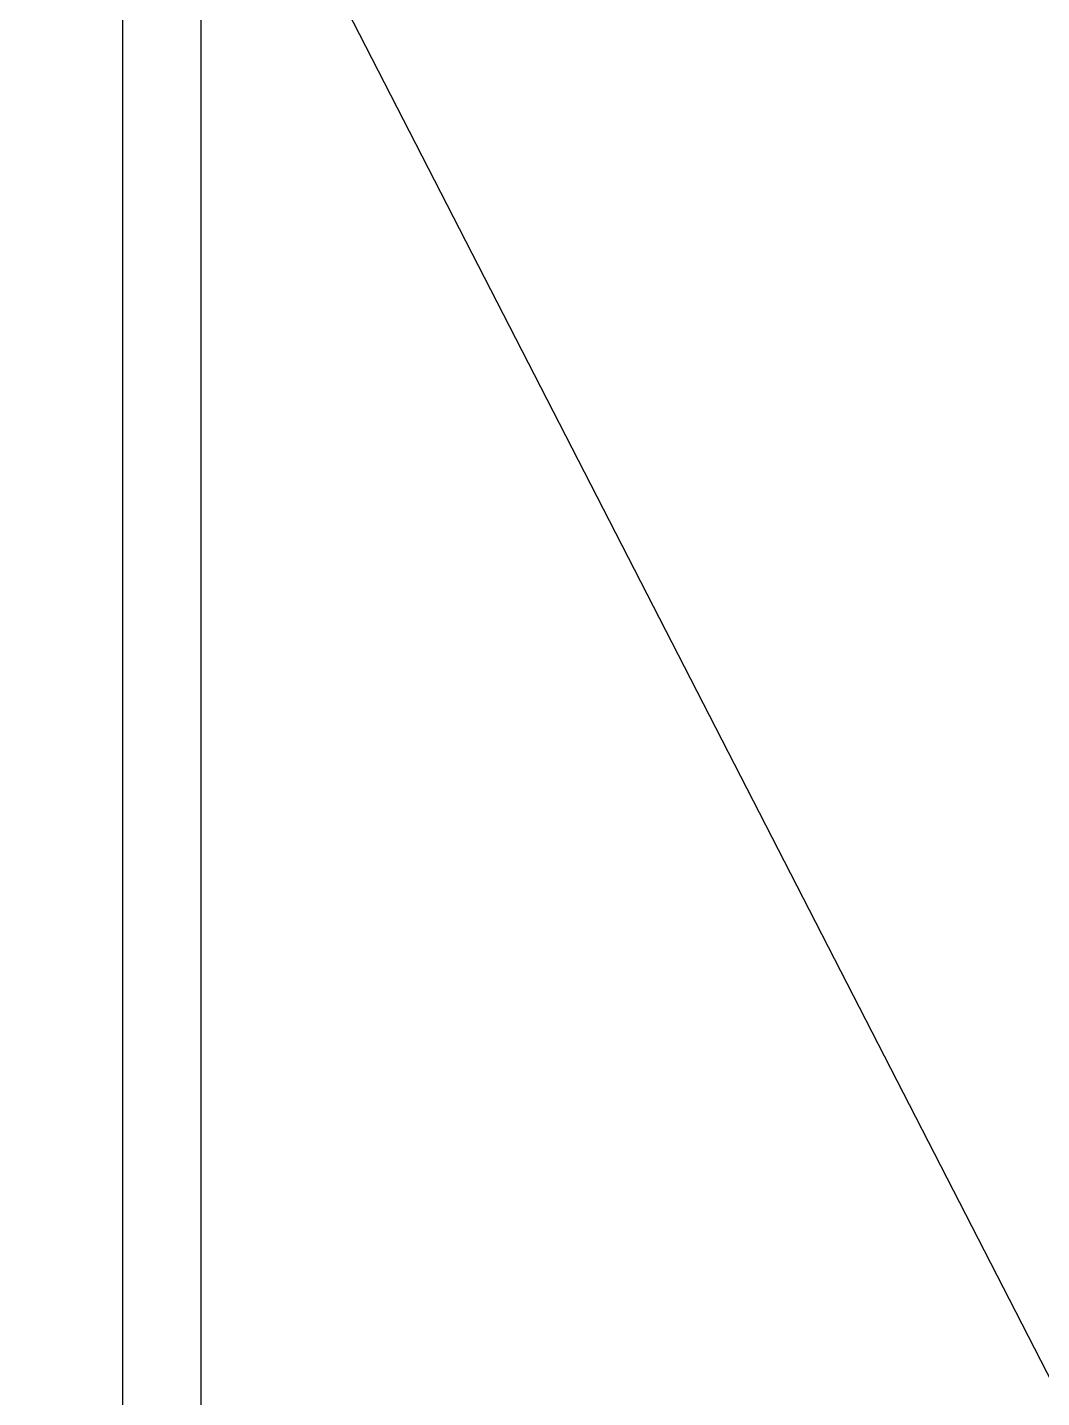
# Model space of a CAD drawing. Header units: inches. Extents: x 542787 to 543192, y 9574025 to 9574373.
# Drawn here: x 543038.11 to 543038.757, y 9574115.634 to 9574116.509 of the extents above; entities that cross this region are included whole.
import ezdxf

# ---------------------------------------------------------------- set-up
doc = ezdxf.new("R2010")
doc.units = ezdxf.units.IN
doc.header["$MEASUREMENT"] = 0
doc.layers.add('I-ARQ', color=8, linetype='Continuous')
doc.layers.add('I-NORMO_INST', color=4, linetype='Continuous')

# ---------------------------------------------------------------- blocks, each defined once
blk = doc.blocks.new('*U107')
blk.add_line((-0.007573, -0.023558), (0, 0))

msp = doc.modelspace()

# ---------------------------------------------------------------- linework, layer by layer
at = {"layer": 'I-ARQ'}
for p, q in [((543038.17101, 9574124.70451), (543038.17101, 9574105.55451)), ((543038.17101, 9574124.70451), (543038.17101, 9574105.55451)), ((543038.17101, 9574124.70451), (543038.17101, 9574105.55451)), ((543038.22101, 9574124.70451), (543038.22101, 9574105.55451)), ((543038.22101, 9574124.70451), (543038.22101, 9574105.55451)), ((543038.22101, 9574124.70451), (543038.22101, 9574105.55451))]:
    msp.add_line(p, q, dxfattribs=at)

# ---------------------------------------------------------------- block references
at = {"layer": 'I-NORMO_INST', "xscale": 75, "yscale": 75, "zscale": 75, "rotation": 224.9999999999999}
msp.add_blockref('*U107', (543038.958, 9574115.26578), dxfattribs=at)

doc.saveas('drawing.dxf')
